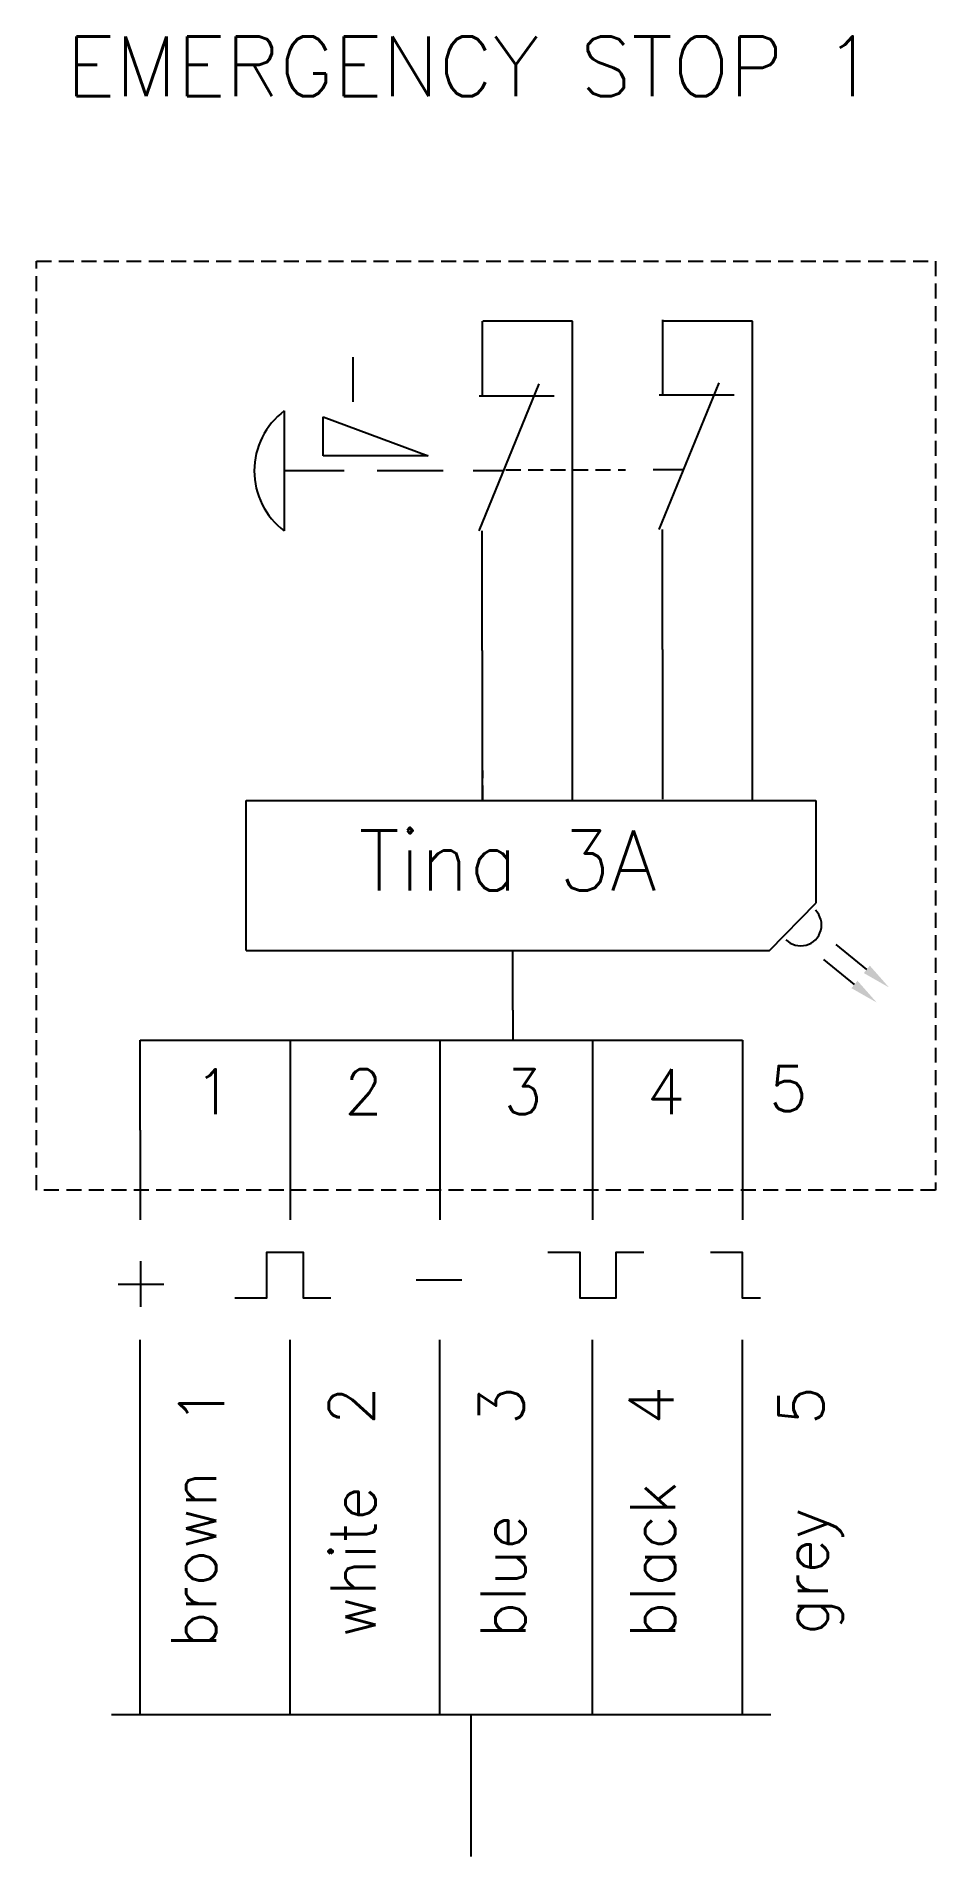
# Model space of a CAD drawing. Header units: millimetres. Extents: x 436.7 to 466.7, y 167.5 to 228.2.
import ezdxf

# ---------------------------------------------------------------- set-up
doc = ezdxf.new("R2010")
doc.units = ezdxf.units.MM
doc.linetypes.add('DASHED', pattern=[0.75, 0.5, -0.25])
for name, color, linetype in [('1', 7, 'Continuous'), ('2', 7, 'Continuous'), ('20', 7, 'Continuous'), ('FIN', 1, 'Continuous')]:
    doc.layers.add(name, color=color, linetype=linetype)
doc.styles.add('T0', font='ROMANS.SHX')
doc.styles.add('T20', font='ROMANS.SHX', dxfattribs={"height": 2})

# ---------------------------------------------------------------- blocks, each defined once
blk = doc.blocks.new('EMERG_STOP_nr')
at = {"layer": '1', "style": 'T0', "flags": 4}
blk.add_attdef('EMERG_STOP', (0, 0), '', height=2, dxfattribs=at)
blk = doc.blocks.new('A$C5F976C68')
at = {"layer": '2'}
blk.add_arc((2.946, 0.492), 0.696, 45, 225, dxfattribs=at)
at = {"layer": 'FIN', "color": 7, "linetype": 'ByBlock'}
for p, q in [((1.151, 2.478), (2.176, 1.643)), ((0.741, 1.973), (1.766, 1.138))]:
    blk.add_line(p, q, dxfattribs=at)
for points in [[(1.252, 2.601), (1.051, 2.354), (0.411, 3.081)], [(0.841, 2.097), (0.64, 1.85), (0, 2.577)]]:
    blk.add_solid(points, dxfattribs=at)

msp = doc.modelspace()

# ---------------------------------------------------------------- linework, layer by layer
for p, q in [((443.75, 202.743), (462.75, 202.743)), ((443.75, 197.743), (443.75, 202.743)), ((462.75, 202.743), (462.75, 199.315)), ((461.211, 197.743), (462.75, 199.315)), ((443.75, 197.743), (461.211, 197.743))]:
    msp.add_line(p, q)
at = {"layer": '20'}
for p, q in [((451.626, 218.746), (451.626, 216.237)), ((454.64, 218.746), (451.64, 218.746)), ((454.64, 202.746), (454.64, 218.746)), ((457.634, 218.786), (457.634, 216.277)), ((460.64, 218.746), (457.64, 218.746)), ((460.64, 202.746), (460.64, 218.746)), ((451.626, 207.746), (451.626, 211.746)), ((457.634, 207.786), (457.634, 211.786)), ((452.64, 195.746), (452.64, 197.746)), ((452.64, 195.746), (452.64, 194.749)), ((440.215, 194.746), (460.303, 194.746)), ((445.215, 194.746), (445.215, 188.746)), ((450.215, 194.746), (450.215, 188.746)), ((455.303, 194.746), (455.303, 188.746)), ((460.303, 194.746), (460.303, 188.746)), ((440.215, 191.746), (440.215, 188.746)), ((440.236, 185.848), (440.236, 187.366)), ((439.476, 186.607), (440.996, 186.607)), ((449.424, 186.749), (450.943, 186.749)), ((440.215, 172.246), (440.215, 184.746)), ((445.215, 172.246), (445.215, 184.746)), ((450.215, 172.246), (450.215, 184.746)), ((455.303, 172.246), (455.303, 184.746)), ((460.303, 172.246), (460.303, 184.746)), ((439.25, 172.246), (461.25, 172.246)), ((451.25, 167.5), (451.25, 172.246))]:
    msp.add_line(p, q, dxfattribs=at)
at = {"layer": '20', "color": 0}
for p, q in [((447.319, 216.046), (447.319, 217.546)), ((451.519, 211.746), (453.519, 216.646)), ((457.527, 211.786), (459.527, 216.686)), ((457.527, 216.286), (460.027, 216.286)), ((445.019, 215.746), (445.019, 211.746)), ((451.519, 216.246), (454.019, 216.246)), ((446.319, 215.546), (449.819, 214.246)), ((446.319, 214.246), (446.319, 215.546)), ((449.819, 214.246), (446.319, 214.246)), ((447.019, 213.746), (445.019, 213.746)), ((450.319, 213.746), (448.119, 213.746)), ((452.336, 213.746), (451.319, 213.746)), ((458.344, 213.786), (457.327, 213.786)), ((440.215, 191.746), (440.215, 194.746))]:
    msp.add_line(p, q, dxfattribs=at)
at = {"layer": '20', "linetype": 'DASHED'}
for p, q in [((452.407, 213.786), (456.407, 213.786)), ((451.64, 202.746), (451.64, 203.746))]:
    msp.add_line(p, q, dxfattribs=at)
at = {"layer": '20', "linetype": 'Continuous'}
for p, q in [((457.634, 207.786), (457.634, 202.786)), ((451.626, 207.746), (451.626, 202.746))]:
    msp.add_line(p, q, dxfattribs=at)
at = {"layer": '20', "linetype": 'DASHED'}
msp.add_lwpolyline([(466.75, 189.746), (436.75, 189.746), (436.75, 220.746), (466.75, 220.746)], close=True, dxfattribs=at)
at = {"layer": '20'}
for points in [[(443.371, 186.152), (444.437, 186.152), (444.437, 187.67), (445.651, 187.67), (445.651, 186.152), (446.568, 186.152)], [(453.814, 187.67), (454.88, 187.67), (454.88, 186.152), (456.094, 186.152), (456.094, 187.67), (457.011, 187.67)], [(459.236, 187.67), (460.301, 187.67), (460.301, 186.152), (460.908, 186.152)]]:
    msp.add_lwpolyline(points, dxfattribs=at)
at = {"layer": '20', "color": 0}
msp.add_arc((446.519, 213.746), 2.5, 126.8699, 233.1301, dxfattribs=at)

# ---------------------------------------------------------------- block references
at = {"rotation": 180}
msp.add_blockref('A$C5F976C68', (465.196, 199.083), dxfattribs=at)
at = {"layer": '20'}
ref = msp.add_blockref('EMERG_STOP_nr', (437.75, 226.246), dxfattribs=at)
ref.add_attrib('EMERG_STOP', 'EMERGENCY STOP 1', (437.75, 226.246), dxfattribs={"layer": '1', "height": 2, "style": 'T0'})

# ---------------------------------------------------------------- texts
at = {"style": 'T20'}
msp.add_text('Tina 3A', height=2, dxfattribs=at).set_placement((447.499, 199.741))
at = {"layer": '1', "style": 'T0'}
for s, p in [(' 2', (448.011, 180.88)), (' 3', (453.011, 180.88)), (' 4', (458.011, 180.88)), (' 5', (463.011, 180.88)), (' 1', (443.011, 180.88)), ('brown', (442.75, 174.46)), ('black', (458.064, 174.79)), ('white ', (448.064, 174.79)), ('blue', (453.064, 174.79)), ('grey', (463.15, 174.893))]:
    msp.add_text(s, height=1.5, rotation=90, dxfattribs=at).set_placement(p)
at = {"layer": '20', "style": 'T0'}
for s, p in [('5', (461.194, 192.381)), ('1', (442.02, 192.278)), ('2', (447.02, 192.278)), ('3', (452.345, 192.278)), ('4', (457.108, 192.278))]:
    msp.add_text(s, height=1.5, dxfattribs=at).set_placement(p)

doc.saveas('drawing.dxf')
